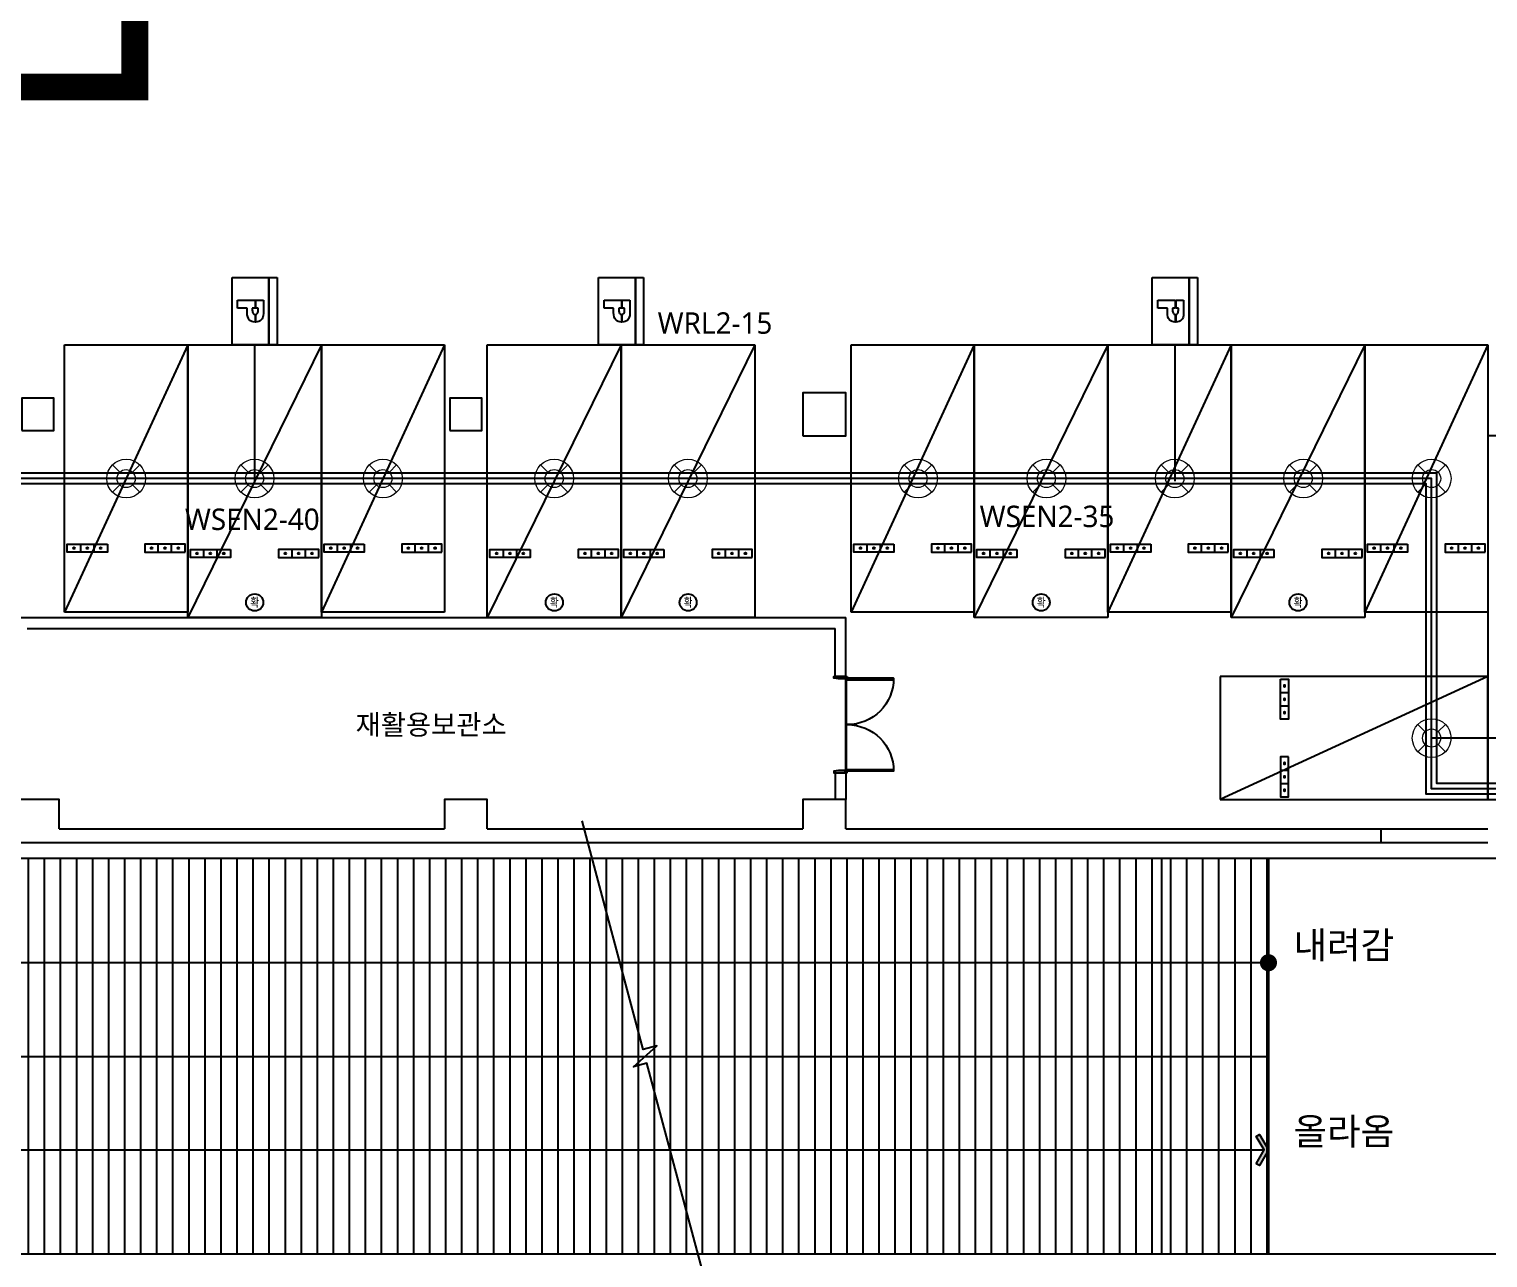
# Model space of a CAD drawing. Header units: millimetres. Extents: x -105683 to 94728, y -31127 to 151123.
# Drawn here: x 52712 to 79975, y 24029 to 46995 of the extents above; entities that cross this region are included whole.
import ezdxf
from ezdxf.enums import TextEntityAlignment as Align

# ---------------------------------------------------------------- set-up
doc = ezdxf.new("R2010")
doc.units = ezdxf.units.MM
doc.linetypes.add('AUDIT_D_080121100638-0', pattern=[0])
doc.linetypes.add('HIDDEN', pattern=[9.525, 6.35, -3.175])
for name, color, linetype in [('e-plan', 9, 'Continuous'), ('E-TEXT', 6, 'Continuous'), ('구역', 5, 'Continuous'), ('레이스웨이', 3, 'Continuous'), ('만공차등', 6, 'Continuous'), ('유도배선', 6, 'Continuous')]:
    doc.layers.add(name, color=color, linetype=linetype)
doc.layers.add('초음파센서', color=1, linetype='AUDIT_D_080121100638-0', lineweight=13)
doc.styles.add('USUN', font='malgun_0.ttf')
doc.styles.add('xr_plan$0$USUN', font='malgun_0.ttf')
doc.styles.add('xr_plan$0$신화문자', font='malgun_0.ttf', dxfattribs={"width": 0.9})
doc.styles.add('Xref-지하1층$0$USUN', font='malgun_0.ttf')

# ---------------------------------------------------------------- blocks, each defined once
blk = doc.blocks.new('xr_plan$0$직각주차')
at = {"layer": 'e-plan'}
for p, q in [((2300, 5000), (0, 0)), ((0, 0), (0, 5000)), ((0, 5000), (2300, 5000)), ((2300, 5000), (2300, 0)), ((300, 1125), (300, 1275)), ((550, 1125), (550, 1275)), ((1750, 1125), (1750, 1275)), ((2000, 1125), (2000, 1275)), ((2300, 0), (0, 0))]:
    blk.add_line(p, q, dxfattribs=at)
for points in [[(800, 1275), (800, 1125), (50, 1125), (50, 1275)], [(2250, 1125), (2250, 1275), (1500, 1275), (1500, 1125)]]:
    blk.add_lwpolyline(points, close=True, dxfattribs=at)
for centre in [(175, 1200), (425, 1200), (675, 1200), (1625, 1200), (1875, 1200), (2125, 1200)]:
    blk.add_circle(centre, 15, dxfattribs=at)
blk = doc.blocks.new('xr_plan$0$확장형주차')
at = {"layer": 'e-plan', "linetype": 'Continuous'}
blk.add_line((2500, 5100), (0, 0), dxfattribs=at)
at = {"layer": 'e-plan'}
for p, q in [((0, 0), (0, 5100)), ((0, 5100), (2500, 5100)), ((2500, 5100), (2500, 0)), ((300, 1125), (300, 1275)), ((550, 1125), (550, 1275)), ((1950, 1125), (1950, 1275)), ((2200, 1125), (2200, 1275)), ((2500, 0), (0, 0))]:
    blk.add_line(p, q, dxfattribs=at)
for points in [[(800, 1275), (800, 1125), (50, 1125), (50, 1275)], [(2450, 1125), (2450, 1275), (1700, 1275), (1700, 1125)]]:
    blk.add_lwpolyline(points, close=True, dxfattribs=at)
for centre, radius in [((175, 1200), 15), ((425, 1200), 15), ((675, 1200), 15), ((1825, 1200), 15), ((2075, 1200), 15), ((2325, 1200), 15), ((1253, 285), 160)]:
    blk.add_circle(centre, radius, dxfattribs=at)
at = {"layer": 'e-plan', "style": 'xr_plan$0$신화문자', "width": 0.8}
blk.add_text('확', height=160, dxfattribs=at).set_placement((1253, 285), align=Align.MIDDLE_CENTER)
blk = doc.blocks.new('xr_plan$0$Dor_1800')
at = {"layer": 'e-plan'}
for points in [[(30, 125), (65, 125), (65, 995), (30, 995), (30, 125)], [(1770, 125), (1735, 125), (1735, 995), (1770, 995), (1770, 125)], [(0, 125), (30, 125), (30, 85), (45, 85), (45, -35), (30, -125), (0, -125), (0, 125)], [(1800, 125), (1770, 125), (1770, 85), (1755, 85), (1755, -35), (1770, -125), (1800, -125), (1800, 125)]]:
    blk.add_lwpolyline(points, dxfattribs=at)
for centre, start, end in [((30, 125), 0, 90), ((1770, 125), 90, 180)]:
    blk.add_arc(centre, 870, start, end, dxfattribs=at)
blk = doc.blocks.new('Xref-지하1층')
at = {"layer": 'e-plan', "linetype": 'Continuous'}
h = blk.add_hatch(dxfattribs=at)
h.set_pattern_fill('ANSI31', color=256, scale=300, angle=45)
h.set_pattern_definition([(90, (-265900, -185400), (-300, 6e-14), [])])
h.paths.add_polyline_path([(55000, 43400), (77400, 43400), (77400, 36000), (55000, 36000)])
h = blk.add_hatch(dxfattribs=at)
h.set_pattern_fill('ANSI31', color=256, scale=300, angle=45)
h.set_pattern_definition([(90, (-266150, -187153.44), (-300, 6e-14), [])])
h.paths.add_polyline_path([(77400, 43400), (79400, 43400), (79400, 36000), (77400, 36000)])
at = {"layer": 'e-plan'}
h = blk.add_hatch(color=256, dxfattribs=at)
h.dxf.hatch_style = 1
h.paths.add_polyline_path([(79172, 37694), (79322, 37950), (79172, 38205), (79230, 38239), (79400, 37950), (79231, 37660)])
at = {"layer": 'e-plan', "linetype": 'Continuous'}
for p, q in [((56000, 47900), (71500, 47900)), ((71500, 46800), (71500, 47900)), ((56200, 47700), (71300, 47700)), ((71300, 46800), (71300, 47700)), ((71500, 46800), (71300, 46800)), ((71300, 45000), (71300, 44500)), ((71500, 45000), (71300, 45000)), ((71500, 45000), (71500, 44500)), ((56800, 43950), (64000, 43950)), ((64800, 43950), (70700, 43950)), ((71500, 43950), (81500, 43950)), ((81500, 43950), (81500, 43700)), ((49800, 43700), (81500, 43700))]:
    blk.add_line(p, q, dxfattribs=at)
at = {"layer": 'e-plan'}
for p, q in [((71498, 45030), (71498, 46770)), ((71513, 45030), (71513, 46770)), ((81500, 43950), (83500, 43950)), ((81500, 43700), (83500, 43700)), ((84250, 43400), (40150, 43400)), ((77400, 43400), (77400, 36000)), ((79400, 43400), (79400, 36000)), ((79400, 41450), (53078, 41450)), ((53000, 39700), (79400, 39700)), ((53000, 37950), (79322, 37950)), ((84250, 36000), (40150, 36000))]:
    blk.add_line(p, q, dxfattribs=at)
for points in [[(70700, 51300), (71500, 51300), (71500, 52100), (70700, 52100)], [(56100, 51400), (56700, 51400), (56700, 52000), (56100, 52000)], [(64100, 51400), (64700, 51400), (64700, 52000), (64100, 52000)], [(79172, 37694), (79322, 37950), (79172, 38205), (79230, 38239), (79400, 37950), (79231, 37660)]]:
    blk.add_lwpolyline(points, close=True, dxfattribs=at)
blk.add_lwpolyline([(85600, 47000, -0.236068), (84400, 49400), (84400, 51300), (83500, 51300), (83500, 44500), (84400, 44500), (84400, 43700), (84400, 43550, -0.414214), (84250, 43400), (84400, 43400, 0.414214), (86400, 45400, 0.236068)], format="xyb", close=True, dxfattribs=at)
for points in [[(56800, 43950), (56800, 44500), (56000, 44500), (56000, 43950)], [(64800, 43950), (64800, 44500), (64000, 44500), (64000, 43950)], [(71500, 43950), (71500, 44500), (70700, 44500), (70700, 43950)], [(68929, 35300), (67784, 39573), (67530, 39505), (67970, 39895), (67716, 39827), (66571, 44100)]]:
    blk.add_lwpolyline(points, dxfattribs=at)
at = {"layer": 'e-plan', "const_width": 160}
blk.add_lwpolyline([(79400, 41370, 1), (79400, 41530, 1)], format="xyb", close=True, dxfattribs=at)
at = {"layer": 'e-plan', "linetype": 'Continuous'}
for name, p in [('xr_plan$0$직각주차', (56900, 48000)), ('xr_plan$0$확장형주차', (59200, 47900)), ('xr_plan$0$직각주차', (61700, 48000)), ('xr_plan$0$확장형주차', (64800, 47900)), ('xr_plan$0$확장형주차', (67300, 47900)), ('xr_plan$0$직각주차', (71600, 48000)), ('xr_plan$0$확장형주차', (73900, 47900)), ('xr_plan$0$직각주차', (76400, 48000)), ('xr_plan$0$확장형주차', (78700, 47900)), ('xr_plan$0$직각주차', (81200, 48000))]:
    blk.add_blockref(name, p, dxfattribs=at)
at = {"layer": 'e-plan', "linetype": 'Continuous', "xscale": -1, "rotation": 270}
for name, p in [('xr_plan$0$Dor_1800', (71400, 45000)), ('xr_plan$0$직각주차', (78500, 44500))]:
    blk.add_blockref(name, p, dxfattribs=at)
at = {"layer": 'e-plan', "ltscale": 3, "style": 'xr_plan$0$USUN'}
blk.add_text('재활용보관소', height=375, dxfattribs=at).set_placement((63750, 45900), align=Align.MIDDLE_CENTER)
at = {"layer": 'e-plan', "style": 'USUN'}
for s, p in [('내려감', (80808, 41779)), ('올라옴', (80808, 38298))]:
    blk.add_text(s, height=500, dxfattribs=at).set_placement(p, align=Align.MIDDLE_CENTER)
blk = doc.blocks.new('센서')
at = {"layer": '초음파센서'}
for p, q in [((-256, 256), (-120, 119)), ((119, 120), (256, 256)), ((-256, -256), (-119, -120)), ((120, -119), (256, -256))]:
    blk.add_line(p, q, dxfattribs=at)
for major_axis, start_param, end_param in [((0, 362), 2.801804347482335, 9.08498965466192), ((0, 169), 2.862310370331366, 9.145495677510953)]:
    blk.add_ellipse((0, 0), major_axis=major_axis, ratio=1, start_param=start_param, end_param=end_param, dxfattribs=at)
blk = doc.blocks.new('만공차등')
at = {"layer": '만공차등', "color": 2}
for p, q in [((256, 773), (1281, 773)), ((256, 86), (256, 773)), ((1281, 773), (1281, 86)), ((1281, 647), (256, 647)), ((256, 647), (1281, 647)), ((602, 442), (724, 442)), ((602, 436), (724, 436)), ((817, 442), (935, 442)), ((817, 436), (935, 436)), ((1281, 86), (256, 86))]:
    blk.add_line(p, q, dxfattribs=at)
for points in [[(602, 563), (602, 563), (804, 563), (804, 563)], [(602, 442), (602, 509), (602, 563), (602, 563)], [(758, 483), (758, 483), (724, 483), (724, 483)], [(724, 483), (724, 483), (724, 463), (724, 442)], [(805, 470), (797, 479), (781, 483), (758, 483)], [(804, 563), (848, 563), (881, 552), (902, 531)], [(817, 442), (816, 453), (812, 462), (805, 470)], [(602, 170), (602, 170), (602, 322), (602, 436)], [(724, 436), (724, 415), (724, 395), (724, 395)], [(724, 395), (724, 395), (754, 395), (754, 395)], [(790, 316), (790, 316), (724, 316), (724, 316)], [(724, 316), (724, 316), (724, 170), (724, 170)], [(754, 395), (777, 395), (793, 399), (803, 407)], [(900, 349), (876, 327), (839, 316), (790, 316)], [(803, 407), (812, 415), (817, 425), (817, 436)], [(935, 436), (934, 400), (922, 370), (900, 349)], [(724, 170), (724, 170), (602, 170), (602, 170)]]:
    blk.add_open_spline(points, degree=3, dxfattribs=at)
blk.add_open_spline([(902, 531), (924, 510), (935, 481), (935, 442), (935, 442), (935, 442), (935, 442)], degree=3, knots=[0.4989771, 0.4989771, 0.4989771, 0.4989771, 0.9979543, 0.9979543, 0.9979543, 1, 1, 1, 1], dxfattribs=at)

msp = doc.modelspace()

# ---------------------------------------------------------------- linework, layer by layer
at = {"layer": '구역', "color": 7, "linetype": 'HIDDEN', "ltscale": 2, "const_width": 500}
for points in [[(-21020, 54655), (-21020, -26096), (25870, -26096), (25870, -14964), (31006, -14964), (31006, 45912), (54687, 45912), (54687, 54655)], [(54687, 54655), (54687, 45912), (31006, 45912), (31006, -14964), (25870, -14964), (25870, -26096), (94478, -26096), (94478, 54655)]]:
    msp.add_lwpolyline(points, close=True, dxfattribs=at)
at = {"layer": '레이스웨이'}
for points in [[(69607, 16795), (88775, 16795), (88775, 32895), (79025, 32895), (79025, 38695), (38425, 38695), (38425, 32595)], [(69607, 16995), (88575, 16995), (88575, 32695), (78825, 32695), (78825, 38495), (38625, 38495), (38625, 32595)]]:
    msp.add_lwpolyline(points, dxfattribs=at)
at = {"layer": '만공차등', "color": 4, "linetype": 'Continuous', "ltscale": 2}
for points in [[(56925, 41095), (56925, 38545)], [(63775, 41095), (63775, 38545)], [(74125, 41095), (74125, 38545)], [(80875, 33745), (78925, 33745)]]:
    msp.add_lwpolyline(points, dxfattribs=at)
at = {"layer": '유도배선'}
msp.add_lwpolyline([(69607, 16895), (88675, 16895), (88675, 32795), (78925, 32795), (78925, 38595), (38525, 38595), (38525, 32595)], dxfattribs=at)

# ---------------------------------------------------------------- block references
at = {"layer": 'e-plan'}
msp.add_blockref('Xref-지하1층', (-3525, -11905), dxfattribs=at)
at = {"layer": '만공차등', "xscale": 1.226069819647817, "yscale": 1.226069819647817, "zscale": 1.226069819647817, "rotation": 270}
for p in [(56399, 42666), (63249, 42666), (73599, 42666)]:
    msp.add_blockref('만공차등', p, dxfattribs=at)
at = {"layer": '초음파센서'}
for p in [(54525, 38595), (56925, 38595), (59325, 38595), (62525, 38595), (65025, 38595), (69325, 38595), (71725, 38595), (74125, 38595), (76525, 38595), (78925, 38595), (78925, 33745)]:
    msp.add_blockref('센서', p, dxfattribs=at)

# ---------------------------------------------------------------- texts
at = {"layer": 'E-TEXT', "style": 'Xref-지하1층$0$USUN'}
for s, p in [('WRL2-15', (65531, 41502)), ('WSEN2-40', (56883, 37834)), ('WSEN2-35', (71737, 37888))]:
    msp.add_text(s, height=400, dxfattribs=at).set_placement(p, align=Align.MIDDLE_CENTER)

doc.saveas('drawing.dxf')
